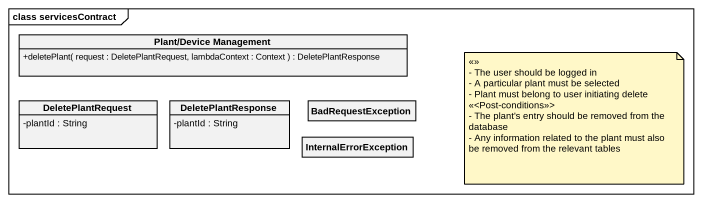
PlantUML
@startuml
mainframe class servicesContract
hide circle
hide empty members
skinparam classAttributeIconSize 0
class "Plant/Device Management" as Plant_Device_Management {
  +deletePlant( request : DeletePlantRequest, lambdaContext : Context ) : DeletePlantResponse
}
class DeletePlantRequest {
  -plantId : String
}
class DeletePlantResponse {
  -plantId : String
}
class BadRequestException
class InternalErrorException
note as N1
  <<>>
  - The user should be logged in
  - A particular plant must be selected
  - Plant must belong to user initiating delete
  <<<Post-conditions>>>
  - The plant's entry should be removed from the database
  - Any information related to the plant must also be removed from the relevant tables
end note
@enduml
